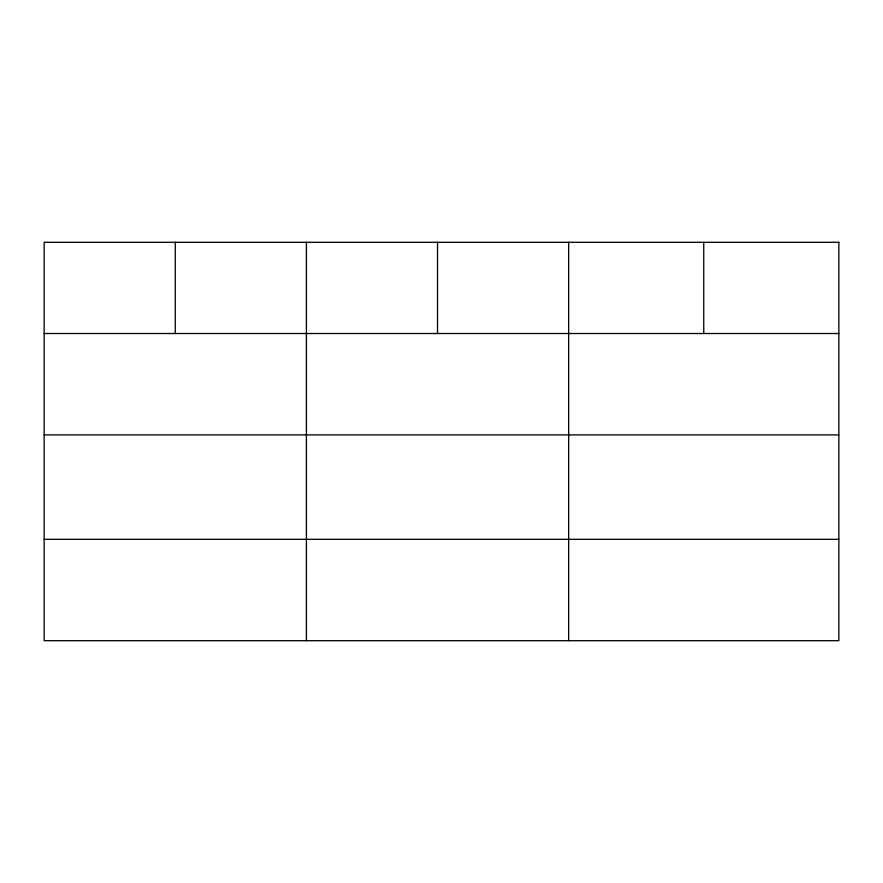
<?xml version="1.0" encoding="UTF-8"?>
<svg xmlns="http://www.w3.org/2000/svg" width="883" height="883" viewBox="0 0 883 883"><rect width="100%" height="100%" fill="white"/><g stroke="black" fill="none" stroke-linecap="round" stroke-linejoin="round"><path stroke-width="1.32" d="M44.15 333.52L838.85 333.52M44.15 434.889L838.85 434.889M44.15 539.325L838.85 539.325M703.751 242.306L703.751 333.52M568.652 242.306L568.652 640.694M437.526 242.306L437.526 333.52M306.401 242.306L306.401 640.694M175.276 242.306L175.276 333.52M838.85 242.306L44.15 242.306L44.15 640.694L838.85 640.694L838.85 242.306"/></g></svg>
